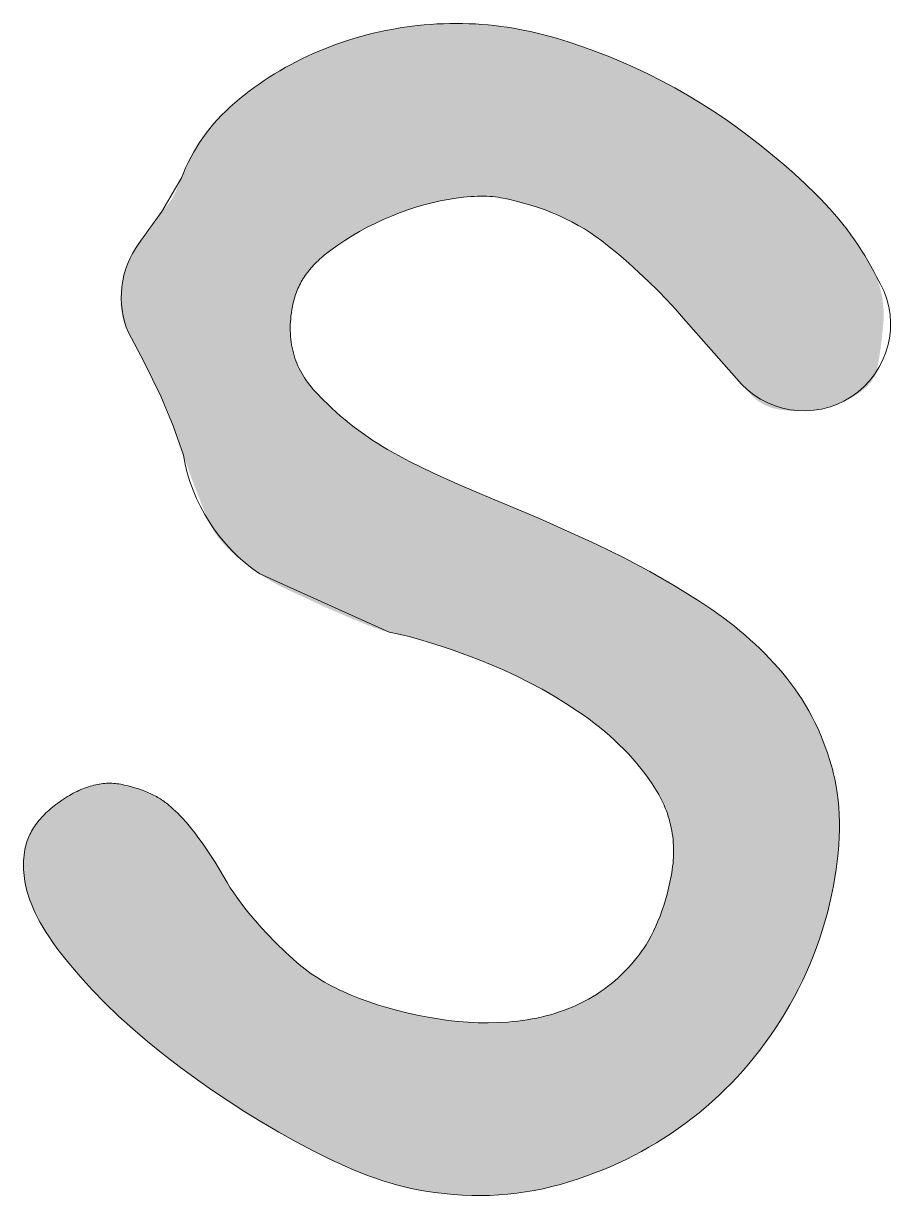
# Model space of a CAD drawing. Header units: millimetres. Extents: x 0 to 118, y 0 to 92.
# Drawn here: x 77.74 to 81.8, y 69.19 to 74.68 of the extents above; entities that cross this region are included whole.
import ezdxf

# ---------------------------------------------------------------- set-up
doc = ezdxf.new("R2010")
doc.units = ezdxf.units.MM
doc.header["$MEASUREMENT"] = 0
doc.layers.add('Default', color=178, linetype='Continuous', true_color=0x000000)

msp = doc.modelspace()

# ---------------------------------------------------------------- hatches: boundary and pattern name
at = {"layer": 'Default'}
msp.add_hatch(color=256, dxfattribs=at).paths.add_polyline_path([(81.2823, 70.0128), (81.2591, 69.9771), (81.2353, 69.9422), (81.2109, 69.9081), (81.1858, 69.8746), (81.1602, 69.8419), (81.1339, 69.81), (81.107, 69.7787), (81.0794, 69.7482), (81.0513, 69.7185), (81.0225, 69.6895), (80.9932, 69.6612), (80.9632, 69.6336), (80.9325, 69.6068), (80.9013, 69.5808), (80.8694, 69.5554), (80.837, 69.5309), (80.8039, 69.507), (80.7704, 69.484), (80.7364, 69.4617), (80.7019, 69.4403), (80.667, 69.4197), (80.6316, 69.3998), (80.5958, 69.3808), (80.5595, 69.3626), (80.5228, 69.3452), (80.4856, 69.3286), (80.4479, 69.3128), (80.4097, 69.2978), (80.3711, 69.2836), (80.3321, 69.2702), (80.2925, 69.2576), (80.2525, 69.2458), (80.2121, 69.235), (80.1715, 69.2255), (80.1306, 69.2172), (80.0895, 69.2101), (80.0481, 69.2043), (80.0065, 69.1997), (79.9647, 69.1963), (79.9226, 69.1942), (79.8803, 69.1934), (79.8378, 69.1938), (79.795, 69.1954), (79.752, 69.1982), (79.7087, 69.2023), (79.6652, 69.2076), (79.6214, 69.2142), (79.5774, 69.222), (79.5477, 69.228), (79.5172, 69.2352), (79.486, 69.2434), (79.4541, 69.2526), (79.4215, 69.2628), (79.3882, 69.2741), (79.3542, 69.2864), (79.3195, 69.2998), (79.2841, 69.3142), (79.248, 69.3297), (79.1736, 69.3638), (79.0965, 69.402), (79.0166, 69.4444), (78.9356, 69.4897), (78.8555, 69.5368), (78.7763, 69.5856), (78.698, 69.6361), (78.6206, 69.6884), (78.5441, 69.7424), (78.4686, 69.7981), (78.3939, 69.8556), (78.3212, 69.9142), (78.2518, 69.9735), (78.1855, 70.0337), (78.1224, 70.0945), (78.0625, 70.1561), (78.0058, 70.2185), (77.9787, 70.2499), (77.9523, 70.2815), (77.9268, 70.3133), (77.902, 70.3453), (77.8786, 70.3772), (77.8569, 70.4087), (77.8468, 70.4244), (77.8371, 70.4399), (77.8279, 70.4554), (77.8192, 70.4708), (77.8109, 70.4861), (77.8031, 70.5013), (77.7957, 70.5164), (77.7888, 70.5314), (77.7823, 70.5464), (77.7764, 70.5612), (77.7708, 70.576), (77.7658, 70.5907), (77.7612, 70.6052), (77.757, 70.6197), (77.7533, 70.6342), (77.7501, 70.6485), (77.7473, 70.6627), (77.745, 70.6769), (77.7432, 70.6909), (77.7418, 70.7049), (77.7409, 70.7188), (77.7404, 70.7326), (77.7404, 70.7463), (77.7409, 70.7599), (77.7418, 70.7735), (77.7432, 70.7869), (77.745, 70.8003), (77.7473, 70.8135), (77.749, 70.8216), (77.7509, 70.8296), (77.753, 70.8375), (77.7554, 70.8454), (77.758, 70.8532), (77.7608, 70.861), (77.7639, 70.8687), (77.7673, 70.8764), (77.7708, 70.884), (77.7746, 70.8915), (77.7787, 70.899), (77.783, 70.9064), (77.7875, 70.9138), (77.7923, 70.9211), (77.7973, 70.9284), (77.8025, 70.9356), (77.808, 70.9427), (77.8137, 70.9498), (77.8197, 70.9568), (77.8259, 70.9638), (77.8323, 70.9707), (77.839, 70.9776), (77.8459, 70.9844), (77.853, 70.9911), (77.8604, 70.9978), (77.8681, 71.0045), (77.8759, 71.011), (77.884, 71.0175), (77.8924, 71.024), (77.901, 71.0304), (77.9189, 71.043), (77.9372, 71.055), (77.9463, 71.0606), (77.9554, 71.066), (77.9644, 71.0712), (77.9734, 71.0761), (77.9824, 71.0808), (77.9913, 71.0852), (78.0002, 71.0894), (78.0091, 71.0933), (78.0179, 71.097), (78.0267, 71.1004), (78.0354, 71.1036), (78.0442, 71.1066), (78.0528, 71.1093), (78.0615, 71.1118), (78.0701, 71.1141), (78.0787, 71.116), (78.0872, 71.1178), (78.0958, 71.1193), (78.1042, 71.1206), (78.1127, 71.1216), (78.1211, 71.1224), (78.1295, 71.1229), (78.1378, 71.1232), (78.1461, 71.1232), (78.1544, 71.123), (78.1627, 71.1226), (78.1709, 71.1219), (78.1791, 71.1209), (78.1872, 71.1197), (78.1954, 71.1183), (78.2128, 71.1148), (78.2297, 71.1109), (78.2463, 71.1067), (78.2623, 71.1022), (78.278, 71.0973), (78.2931, 71.092), (78.3079, 71.0865), (78.3222, 71.0805), (78.336, 71.0742), (78.3494, 71.0676), (78.356, 71.0642), (78.3624, 71.0606), (78.3687, 71.057), (78.3749, 71.0533), (78.381, 71.0495), (78.3869, 71.0457), (78.3928, 71.0417), (78.3986, 71.0377), (78.4042, 71.0335), (78.4097, 71.0293), (78.4152, 71.025), (78.4205, 71.0206), (78.4309, 71.0116), (78.4414, 71.0022), (78.4517, 70.9926), (78.462, 70.9826), (78.4722, 70.9723), (78.4824, 70.9617), (78.5025, 70.9395), (78.5225, 70.9159), (78.5421, 70.8911), (78.5616, 70.865), (78.5808, 70.8377), (78.638, 70.7538), (78.6451, 70.7431), (78.6521, 70.7321), (78.6591, 70.7206), (78.666, 70.7088), (78.6795, 70.684), (78.6928, 70.6579), (78.7083, 70.6337), (78.7245, 70.6097), (78.7413, 70.5857), (78.7587, 70.5619), (78.7768, 70.5382), (78.7955, 70.5147), (78.8149, 70.4912), (78.8349, 70.4679), (78.8556, 70.4446), (78.8769, 70.4215), (78.9214, 70.3757), (78.9685, 70.3303), (79.0181, 70.2854), (79.031, 70.2743), (79.0443, 70.2634), (79.0581, 70.2527), (79.0722, 70.2422), (79.0868, 70.2319), (79.1017, 70.2218), (79.1171, 70.2119), (79.1329, 70.2021), (79.149, 70.1926), (79.1656, 70.1833), (79.1826, 70.1742), (79.2, 70.1653), (79.2178, 70.1565), (79.236, 70.148), (79.2737, 70.1315), (79.313, 70.1158), (79.3539, 70.1009), (79.3964, 70.0868), (79.4406, 70.0735), (79.4863, 70.061), (79.5338, 70.0492), (79.5828, 70.0383), (79.6335, 70.0281), (79.6804, 70.0199), (79.7273, 70.0133), (79.7741, 70.0081), (79.8208, 70.0046), (79.8675, 70.0025), (79.9141, 70.002), (79.9606, 70.0031), (80.0069, 70.0057), (80.03, 70.0076), (80.0528, 70.0099), (80.0754, 70.0128), (80.0978, 70.0161), (80.1198, 70.02), (80.1417, 70.0243), (80.1633, 70.029), (80.1846, 70.0343), (80.2057, 70.04), (80.2266, 70.0462), (80.2472, 70.0529), (80.2676, 70.0601), (80.2878, 70.0677), (80.3077, 70.0758), (80.3273, 70.0844), (80.3468, 70.0934), (80.3659, 70.1029), (80.3847, 70.113), (80.4032, 70.1236), (80.4213, 70.1348), (80.4391, 70.1465), (80.4566, 70.1588), (80.4737, 70.1715), (80.4906, 70.1849), (80.5071, 70.1987), (80.5233, 70.2131), (80.5391, 70.2281), (80.5547, 70.2435), (80.5699, 70.2595), (80.5848, 70.276), (80.5993, 70.2931), (80.6136, 70.3107), (80.6205, 70.3197), (80.6274, 70.329), (80.6341, 70.3384), (80.6406, 70.3479), (80.6471, 70.3577), (80.6534, 70.3676), (80.6656, 70.388), (80.6773, 70.4092), (80.6884, 70.431), (80.699, 70.4536), (80.7091, 70.4769), (80.7187, 70.5008), (80.7278, 70.5256), (80.7363, 70.551), (80.7443, 70.5772), (80.7517, 70.6041), (80.7586, 70.6317), (80.7651, 70.66), (80.7709, 70.689), (80.7736, 70.7037), (80.7759, 70.7183), (80.7778, 70.7328), (80.7794, 70.7473), (80.7806, 70.7616), (80.7815, 70.7759), (80.782, 70.7901), (80.7822, 70.8043), (80.7821, 70.8183), (80.7816, 70.8323), (80.7807, 70.8462), (80.7795, 70.86), (80.7779, 70.8738), (80.776, 70.8874), (80.7738, 70.901), (80.7712, 70.9145), (80.7682, 70.928), (80.7649, 70.9414), (80.7613, 70.9546), (80.7573, 70.9679), (80.7529, 70.981), (80.7483, 70.9941), (80.7432, 71.007), (80.7378, 71.02), (80.7321, 71.0328), (80.726, 71.0455), (80.7196, 71.0582), (80.7128, 71.0708), (80.7057, 71.0834), (80.6982, 71.0958), (80.6904, 71.1082), (80.6823, 71.1205), (80.6653, 71.1448), (80.6476, 71.1687), (80.6293, 71.1922), (80.6104, 71.2152), (80.5908, 71.2379), (80.5706, 71.2602), (80.5497, 71.2821), (80.5282, 71.3036), (80.5061, 71.3247), (80.4833, 71.3454), (80.4598, 71.3657), (80.4357, 71.3856), (80.411, 71.4051), (80.3856, 71.4243), (80.3596, 71.443), (80.3329, 71.4613), (80.2783, 71.4967), (80.2229, 71.5305), (80.1666, 71.5628), (80.1096, 71.5935), (80.0516, 71.6227), (79.9928, 71.6504), (79.9332, 71.6765), (79.8727, 71.701), (79.7548, 71.7449), (79.6991, 71.7639), (79.6455, 71.7809), (79.594, 71.7961), (79.5446, 71.8093), (79.4974, 71.8206), (79.4522, 71.8299), (79.4476, 71.8309), (79.4426, 71.832), (79.4372, 71.8334), (79.4314, 71.835), (79.4187, 71.8388), (79.4045, 71.8436), (79.3714, 71.8556), (79.3321, 71.8711), (79.2444, 71.9075), (79.1516, 71.9481), (78.9723, 72.0309), (78.933, 72.0505), (78.9153, 72.06), (78.8989, 72.0693), (78.8837, 72.0782), (78.8699, 72.087), (78.8573, 72.0955), (78.8515, 72.0997), (78.8461, 72.1038), (78.8235, 72.1188), (78.802, 72.1339), (78.7814, 72.149), (78.7619, 72.1642), (78.7434, 72.1795), (78.7259, 72.1948), (78.7094, 72.2101), (78.6939, 72.2255), (78.6865, 72.2332), (78.6794, 72.2409), (78.6726, 72.2487), (78.666, 72.2564), (78.6596, 72.2642), (78.6536, 72.272), (78.6477, 72.2798), (78.6421, 72.2876), (78.6368, 72.2954), (78.6317, 72.3032), (78.6269, 72.3111), (78.6223, 72.319), (78.618, 72.3268), (78.614, 72.3347), (78.6102, 72.3426), (78.6066, 72.3505), (78.5784, 72.4171), (78.5494, 72.4907), (78.5195, 72.5714), (78.4414, 72.7964), (78.4355, 72.8141), (78.4291, 72.8318), (78.4223, 72.8493), (78.4152, 72.8667), (78.4076, 72.8841), (78.3997, 72.9013), (78.3914, 72.9184), (78.3035, 73.0968), (78.2319, 73.2322), (78.2286, 73.2382), (78.2254, 73.2444), (78.2223, 73.2506), (78.2195, 73.2569), (78.2168, 73.2633), (78.2142, 73.2697), (78.2118, 73.2763), (78.2096, 73.283), (78.2075, 73.2897), (78.2056, 73.2965), (78.2038, 73.3035), (78.2022, 73.3105), (78.2008, 73.3176), (78.1995, 73.3248), (78.1984, 73.332), (78.1974, 73.3394), (78.1966, 73.3469), (78.196, 73.3544), (78.1955, 73.362), (78.1952, 73.3698), (78.195, 73.3776), (78.195, 73.3855), (78.1952, 73.3934), (78.1955, 73.4015), (78.196, 73.4097), (78.1967, 73.4179), (78.1975, 73.4263), (78.1984, 73.4347), (78.2008, 73.4518), (78.2039, 73.4693), (78.2068, 73.4837), (78.21, 73.4977), (78.2134, 73.5114), (78.2171, 73.5246), (78.221, 73.5373), (78.2251, 73.5497), (78.2296, 73.5616), (78.2343, 73.5731), (78.2392, 73.5842), (78.2418, 73.5895), (78.2444, 73.5948), (78.2471, 73.6), (78.2498, 73.605), (78.2526, 73.61), (78.2555, 73.6148), (78.2585, 73.6195), (78.2615, 73.6241), (78.2645, 73.6286), (78.2677, 73.633), (78.2709, 73.6373), (78.2742, 73.6415), (78.2775, 73.6456), (78.2809, 73.6495), (78.2945, 73.6656), (78.308, 73.6825), (78.3216, 73.7001), (78.3351, 73.7185), (78.3485, 73.7376), (78.3619, 73.7576), (78.3753, 73.7783), (78.3886, 73.7998), (78.396, 73.8076), (78.403, 73.8153), (78.4096, 73.8232), (78.4159, 73.8311), (78.4189, 73.8351), (78.4218, 73.8391), (78.4247, 73.8432), (78.4274, 73.8472), (78.43, 73.8513), (78.4325, 73.8554), (78.4349, 73.8595), (78.4373, 73.8637), (78.4419, 73.8723), (78.4467, 73.8816), (78.4568, 73.9025), (78.4676, 73.9264), (78.4789, 73.9533), (78.4887, 73.9787), (78.4993, 74.0037), (78.5107, 74.0283), (78.5228, 74.0524), (78.5358, 74.076), (78.5495, 74.0993), (78.5639, 74.1221), (78.5792, 74.1444), (78.5952, 74.1664), (78.612, 74.1879), (78.6296, 74.209), (78.648, 74.2296), (78.6671, 74.2498), (78.687, 74.2696), (78.7077, 74.2889), (78.7291, 74.3078), (78.7511, 74.3263), (78.7735, 74.3443), (78.7962, 74.3619), (78.8192, 74.3791), (78.8426, 74.3958), (78.8663, 74.412), (78.8904, 74.4278), (78.9148, 74.4431), (78.9396, 74.458), (78.9647, 74.4725), (78.9901, 74.4865), (79.0159, 74.5001), (79.0421, 74.5132), (79.0686, 74.5259), (79.0954, 74.5381), (79.1226, 74.55), (79.15, 74.5613), (79.1777, 74.572), (79.2055, 74.5823), (79.2335, 74.5921), (79.2617, 74.6013), (79.2901, 74.6101), (79.3186, 74.6183), (79.3474, 74.626), (79.3763, 74.6332), (79.4055, 74.6399), (79.4348, 74.6461), (79.4643, 74.6517), (79.494, 74.6569), (79.5239, 74.6616), (79.5843, 74.6693), (79.6146, 74.6724), (79.6448, 74.675), (79.675, 74.6769), (79.7051, 74.6783), (79.7352, 74.6792), (79.7652, 74.6795), (79.7952, 74.6792), (79.8251, 74.6783), (79.8549, 74.6769), (79.8847, 74.675), (79.9144, 74.6725), (79.9441, 74.6694), (79.9737, 74.6658), (80.0033, 74.6616), (80.0328, 74.6568), (80.0622, 74.6515), (80.1185, 74.6398), (80.1758, 74.626), (80.234, 74.6101), (80.2932, 74.5922), (80.3533, 74.5722), (80.4143, 74.5501), (80.4763, 74.526), (80.5392, 74.4998), (80.6022, 74.4717), (80.6645, 74.442), (80.7262, 74.4107), (80.7872, 74.3779), (80.8475, 74.3435), (80.9071, 74.3075), (80.966, 74.2699), (81.0243, 74.2308), (81.0816, 74.1904), (81.1375, 74.149), (81.1921, 74.1068), (81.2454, 74.0637), (81.2974, 74.0197), (81.3481, 73.9748), (81.3975, 73.929), (81.4455, 73.8824), (81.4689, 73.8588), (81.4915, 73.8351), (81.5133, 73.8113), (81.5345, 73.7874), (81.5549, 73.7634), (81.5745, 73.7393), (81.5935, 73.7151), (81.6117, 73.6908), (81.6291, 73.6664), (81.6459, 73.6419), (81.6619, 73.6173), (81.6772, 73.5926), (81.6917, 73.5678), (81.7056, 73.5429), (81.7187, 73.518), (81.731, 73.4929), (81.736, 73.4797), (81.7405, 73.4665), (81.7446, 73.4532), (81.7484, 73.44), (81.7518, 73.4267), (81.7548, 73.4134), (81.7574, 73.4001), (81.7596, 73.3868), (81.7614, 73.3735), (81.7629, 73.3601), (81.764, 73.3467), (81.7647, 73.3333), (81.765, 73.3199), (81.7649, 73.3065), (81.7645, 73.293), (81.7637, 73.2795), (81.7587, 73.2255), (81.7523, 73.1719), (81.7445, 73.1186), (81.7352, 73.0656), (81.7346, 73.0626), (81.7339, 73.0597), (81.7332, 73.0568), (81.7324, 73.0539), (81.7316, 73.051), (81.7307, 73.0481), (81.7297, 73.0453), (81.7287, 73.0424), (81.7276, 73.0396), (81.7264, 73.0368), (81.7252, 73.034), (81.7239, 73.0312), (81.7226, 73.0284), (81.7212, 73.0257), (81.7197, 73.023), (81.7182, 73.0202), (81.7166, 73.0175), (81.7149, 73.0149), (81.7132, 73.0122), (81.7114, 73.0095), (81.7096, 73.0069), (81.7077, 73.0043), (81.7057, 73.0017), (81.7037, 72.9991), (81.6994, 72.9939), (81.6949, 72.9888), (81.6902, 72.9838), (81.6852, 72.9789), (81.6799, 72.974), (81.6744, 72.9691), (81.6686, 72.9644), (81.6626, 72.9596), (81.6564, 72.955), (81.6498, 72.9504), (81.6431, 72.9459), (81.6361, 72.9414), (81.6288, 72.937), (81.6213, 72.9326), (81.6135, 72.9283), (81.6055, 72.9241), (81.5973, 72.9199), (81.5888, 72.9158), (81.571, 72.9077), (81.5618, 72.9038), (81.5526, 72.9001), (81.5434, 72.8966), (81.5341, 72.8933), (81.5248, 72.8902), (81.5155, 72.8872), (81.5061, 72.8844), (81.4967, 72.8819), (81.4873, 72.8795), (81.4778, 72.8772), (81.4683, 72.8752), (81.4587, 72.8734), (81.4491, 72.8717), (81.4395, 72.8703), (81.4298, 72.869), (81.4201, 72.8679), (81.4104, 72.867), (81.4006, 72.8662), (81.3908, 72.8657), (81.381, 72.8653), (81.3711, 72.8652), (81.3612, 72.8652), (81.3512, 72.8654), (81.3412, 72.8658), (81.3312, 72.8663), (81.3212, 72.8671), (81.3111, 72.868), (81.301, 72.8692), (81.2806, 72.872), (81.2601, 72.8755), (81.2571, 72.8762), (81.254, 72.8769), (81.2507, 72.8777), (81.2473, 72.8787), (81.2438, 72.8798), (81.2402, 72.881), (81.2365, 72.8823), (81.2327, 72.8838), (81.2247, 72.887), (81.2162, 72.8908), (81.2072, 72.895), (81.1953, 72.9009), (81.1927, 72.9023), (81.1902, 72.9038), (81.1876, 72.9053), (81.185, 72.907), (81.1823, 72.9088), (81.1796, 72.9107), (81.1768, 72.9126), (81.1712, 72.9169), (81.1655, 72.9216), (81.1595, 72.9267), (81.1535, 72.9322), (81.1473, 72.9382), (81.1409, 72.9446), (81.1343, 72.9513), (81.1277, 72.9585), (81.1138, 72.9742), (81.0993, 72.9915), (80.8287, 73.299), (80.7904, 73.3425), (80.7504, 73.3858), (80.7086, 73.4289), (80.6651, 73.4718), (80.6198, 73.5144), (80.5727, 73.5568), (80.5239, 73.5989), (80.4732, 73.6408), (80.4472, 73.6612), (80.4204, 73.6808), (80.3929, 73.6995), (80.3648, 73.7174), (80.336, 73.7343), (80.3064, 73.7505), (80.2762, 73.7657), (80.2453, 73.7801), (80.2137, 73.7936), (80.1814, 73.8063), (80.1484, 73.8181), (80.1148, 73.829), (80.0804, 73.839), (80.0454, 73.8482), (80.0097, 73.8565), (79.9733, 73.8639), (79.9613, 73.866), (79.9489, 73.8677), (79.936, 73.8691), (79.9226, 73.8701), (79.9089, 73.8708), (79.8947, 73.8712), (79.88, 73.8712), (79.8649, 73.8708), (79.8494, 73.8701), (79.8334, 73.8691), (79.8169, 73.8677), (79.8, 73.866), (79.7649, 73.8615), (79.728, 73.8556), (79.6901, 73.8485), (79.6522, 73.84), (79.6142, 73.8302), (79.5762, 73.8191), (79.5381, 73.8066), (79.4999, 73.7929), (79.4617, 73.7778), (79.4235, 73.7614), (79.3857, 73.7437), (79.3488, 73.7252), (79.3129, 73.7057), (79.2779, 73.6853), (79.2439, 73.6639), (79.211, 73.6417), (79.1789, 73.6184), (79.1479, 73.5942), (79.1404, 73.588), (79.133, 73.5817), (79.1258, 73.5754), (79.1188, 73.5689), (79.112, 73.5624), (79.1054, 73.5557), (79.0989, 73.549), (79.0927, 73.5422), (79.0866, 73.5354), (79.0808, 73.5284), (79.0751, 73.5214), (79.0696, 73.5143), (79.0643, 73.5071), (79.0591, 73.4998), (79.0542, 73.4924), (79.0494, 73.485), (79.0449, 73.4774), (79.0405, 73.4698), (79.0363, 73.4621), (79.0323, 73.4543), (79.0285, 73.4465), (79.0249, 73.4385), (79.0214, 73.4305), (79.0182, 73.4224), (79.0151, 73.4142), (79.0122, 73.4059), (79.0095, 73.3976), (79.007, 73.3891), (79.0047, 73.3806), (79.0025, 73.372), (79.0006, 73.3633), (78.9988, 73.3545), (78.9962, 73.3399), (78.994, 73.3254), (78.9921, 73.311), (78.9907, 73.2968), (78.9896, 73.2827), (78.9889, 73.2688), (78.9886, 73.255), (78.9887, 73.2414), (78.9891, 73.2279), (78.99, 73.2145), (78.9912, 73.2013), (78.9928, 73.1882), (78.9948, 73.1753), (78.9972, 73.1625), (79, 73.1498), (79.0032, 73.1373), (79.0067, 73.1249), (79.0106, 73.1127), (79.0149, 73.1006), (79.0196, 73.0887), (79.0247, 73.0769), (79.0301, 73.0652), (79.036, 73.0537), (79.0422, 73.0423), (79.0488, 73.0311), (79.0558, 73.02), (79.0632, 73.009), (79.0709, 72.9982), (79.0791, 72.9876), (79.0876, 72.977), (79.0965, 72.9667), (79.1058, 72.9564), (79.1442, 72.9165), (79.1639, 72.8971), (79.1838, 72.8782), (79.204, 72.8597), (79.2245, 72.8417), (79.2452, 72.8241), (79.2662, 72.8069), (79.2875, 72.7902), (79.3091, 72.7738), (79.3309, 72.7579), (79.353, 72.7424), (79.3754, 72.7274), (79.398, 72.7128), (79.421, 72.6986), (79.4442, 72.6848), (79.4946, 72.6571), (79.5469, 72.6297), (79.6565, 72.5757), (79.7733, 72.5227), (79.8971, 72.4706), (80.1553, 72.362), (80.4206, 72.2429), (80.5473, 72.1803), (80.6703, 72.1146), (80.7898, 72.0458), (80.9057, 71.9739), (80.9616, 71.9364), (81.0154, 71.8977), (81.0415, 71.8779), (81.067, 71.8577), (81.092, 71.8372), (81.1165, 71.8164), (81.1404, 71.7952), (81.1638, 71.7738), (81.1866, 71.752), (81.209, 71.7299), (81.2307, 71.7074), (81.2519, 71.6847), (81.2726, 71.6616), (81.2928, 71.6382), (81.3123, 71.6144), (81.3311, 71.5901), (81.3492, 71.5654), (81.3666, 71.5403), (81.3834, 71.5147), (81.3994, 71.4887), (81.4147, 71.4622), (81.4293, 71.4353), (81.4432, 71.408), (81.4565, 71.3803), (81.469, 71.3521), (81.4809, 71.3235), (81.492, 71.2944), (81.5025, 71.2649), (81.5122, 71.2349), (81.5213, 71.2045), (81.5255, 71.1892), (81.5294, 71.1737), (81.5365, 71.1422), (81.5426, 71.1102), (81.5477, 71.0776), (81.5518, 71.0444), (81.5549, 71.0107), (81.557, 70.9764), (81.558, 70.9416), (81.5581, 70.9062), (81.5571, 70.8702), (81.5551, 70.8336), (81.5521, 70.7965), (81.5481, 70.7588), (81.5431, 70.7205), (81.5371, 70.6817), (81.5301, 70.6423), (81.5215, 70.5998), (81.512, 70.5578), (81.5015, 70.5162), (81.4902, 70.4749), (81.4779, 70.4342), (81.4647, 70.3938), (81.4506, 70.3538), (81.4356, 70.3143), (81.4196, 70.2751), (81.4028, 70.2364), (81.385, 70.1981), (81.3663, 70.1602), (81.3467, 70.1227), (81.3261, 70.0857), (81.3047, 70.049)], flags=0)

# ---------------------------------------------------------------- linework, layer by layer
at = {"layer": 'Default', "color": 178, "lineweight": 0, "true_color": 0x000000}
msp.add_lwpolyline([(81.2823, 70.0128), (81.2591, 69.9771), (81.2353, 69.9422), (81.2109, 69.9081), (81.1858, 69.8746), (81.1602, 69.8419), (81.1339, 69.81), (81.107, 69.7787), (81.0794, 69.7482), (81.0513, 69.7185), (81.0225, 69.6895), (80.9932, 69.6612), (80.9632, 69.6336), (80.9325, 69.6068), (80.9013, 69.5808), (80.8694, 69.5554), (80.837, 69.5309), (80.8039, 69.507), (80.7704, 69.484), (80.7364, 69.4617), (80.7019, 69.4403), (80.667, 69.4197), (80.6316, 69.3998), (80.5958, 69.3808), (80.5595, 69.3626), (80.5228, 69.3452), (80.4856, 69.3286), (80.4479, 69.3128), (80.4097, 69.2978), (80.3711, 69.2836), (80.3321, 69.2702), (80.2925, 69.2576), (80.2525, 69.2458), (80.2121, 69.235), (80.1715, 69.2255), (80.1306, 69.2172), (80.0895, 69.2101), (80.0481, 69.2043), (80.0065, 69.1997), (79.9647, 69.1963), (79.9226, 69.1942), (79.8803, 69.1934), (79.8378, 69.1938), (79.795, 69.1954), (79.752, 69.1982), (79.7087, 69.2023), (79.6652, 69.2076), (79.6214, 69.2142), (79.5774, 69.222), (79.5477, 69.228), (79.5172, 69.2352), (79.486, 69.2434), (79.4541, 69.2526), (79.4215, 69.2628), (79.3882, 69.2741), (79.3542, 69.2864), (79.3195, 69.2998), (79.2841, 69.3142), (79.248, 69.3297), (79.1736, 69.3638), (79.0965, 69.402), (79.0166, 69.4444), (78.9356, 69.4897), (78.8555, 69.5368), (78.7763, 69.5856), (78.698, 69.6361), (78.6206, 69.6884), (78.5441, 69.7424), (78.4686, 69.7981), (78.3939, 69.8556), (78.3212, 69.9142), (78.2518, 69.9735), (78.1855, 70.0337), (78.1224, 70.0945), (78.0625, 70.1561), (78.0058, 70.2185), (77.9787, 70.2499), (77.9523, 70.2815), (77.9268, 70.3133), (77.902, 70.3453), (77.8786, 70.3772), (77.8569, 70.4087), (77.8468, 70.4244), (77.8371, 70.4399), (77.8279, 70.4554), (77.8192, 70.4708), (77.8109, 70.4861), (77.8031, 70.5013), (77.7957, 70.5164), (77.7888, 70.5314), (77.7823, 70.5464), (77.7764, 70.5612), (77.7708, 70.576), (77.7658, 70.5907), (77.7612, 70.6052), (77.757, 70.6197), (77.7533, 70.6342), (77.7501, 70.6485), (77.7473, 70.6627), (77.745, 70.6769), (77.7432, 70.6909), (77.7418, 70.7049), (77.7409, 70.7188), (77.7404, 70.7326), (77.7404, 70.7463), (77.7409, 70.7599), (77.7418, 70.7735), (77.7432, 70.7869), (77.745, 70.8003), (77.7473, 70.8135), (77.749, 70.8216), (77.7509, 70.8296), (77.753, 70.8375), (77.7554, 70.8454), (77.758, 70.8532), (77.7608, 70.861), (77.7639, 70.8687), (77.7673, 70.8764), (77.7708, 70.884), (77.7746, 70.8915), (77.7787, 70.899), (77.783, 70.9064), (77.7875, 70.9138), (77.7923, 70.9211), (77.7973, 70.9284), (77.8025, 70.9356), (77.808, 70.9427), (77.8137, 70.9498), (77.8197, 70.9568), (77.8259, 70.9638), (77.8323, 70.9707), (77.839, 70.9776), (77.8459, 70.9844), (77.853, 70.9911), (77.8604, 70.9978), (77.8681, 71.0045), (77.8759, 71.011), (77.884, 71.0175), (77.8924, 71.024), (77.901, 71.0304), (77.9189, 71.043), (77.9372, 71.055), (77.9463, 71.0606), (77.9554, 71.066), (77.9644, 71.0712), (77.9734, 71.0761), (77.9824, 71.0808), (77.9913, 71.0852), (78.0002, 71.0894), (78.0091, 71.0933), (78.0179, 71.097), (78.0267, 71.1004), (78.0354, 71.1036), (78.0442, 71.1066), (78.0528, 71.1093), (78.0615, 71.1118), (78.0701, 71.1141), (78.0787, 71.116), (78.0872, 71.1178), (78.0958, 71.1193), (78.1042, 71.1206), (78.1127, 71.1216), (78.1211, 71.1224), (78.1295, 71.1229), (78.1378, 71.1232), (78.1461, 71.1232), (78.1544, 71.123), (78.1627, 71.1226), (78.1709, 71.1219), (78.1791, 71.1209), (78.1872, 71.1197), (78.1954, 71.1183), (78.2128, 71.1148), (78.2297, 71.1109), (78.2463, 71.1067), (78.2623, 71.1022), (78.278, 71.0973), (78.2931, 71.092), (78.3079, 71.0865), (78.3222, 71.0805), (78.336, 71.0742), (78.3494, 71.0676), (78.356, 71.0642), (78.3624, 71.0606), (78.3687, 71.057), (78.3749, 71.0533), (78.381, 71.0495), (78.3869, 71.0457), (78.3928, 71.0417), (78.3986, 71.0377), (78.4042, 71.0335), (78.4097, 71.0293), (78.4152, 71.025), (78.4205, 71.0206), (78.4309, 71.0116), (78.4414, 71.0022), (78.4517, 70.9926), (78.462, 70.9826), (78.4722, 70.9723), (78.4824, 70.9617), (78.5025, 70.9395), (78.5225, 70.9159), (78.5421, 70.8911), (78.5616, 70.865), (78.5808, 70.8377), (78.638, 70.7538), (78.6928, 70.6579), (78.7083, 70.6337), (78.7245, 70.6097), (78.7413, 70.5857), (78.7587, 70.5619), (78.7768, 70.5382), (78.7955, 70.5147), (78.8149, 70.4912), (78.8349, 70.4679), (78.8556, 70.4446), (78.8769, 70.4215), (78.9214, 70.3757), (78.9685, 70.3303), (79.0181, 70.2854), (79.031, 70.2743), (79.0443, 70.2634), (79.0581, 70.2527), (79.0722, 70.2422), (79.0868, 70.2319), (79.1017, 70.2218), (79.1171, 70.2119), (79.1329, 70.2021), (79.149, 70.1926), (79.1656, 70.1833), (79.1826, 70.1742), (79.2, 70.1653), (79.2178, 70.1565), (79.236, 70.148), (79.2737, 70.1315), (79.313, 70.1158), (79.3539, 70.1009), (79.3964, 70.0868), (79.4406, 70.0735), (79.4863, 70.061), (79.5338, 70.0492), (79.5828, 70.0383), (79.6335, 70.0281), (79.6804, 70.0199), (79.7273, 70.0133), (79.7741, 70.0081), (79.8208, 70.0046), (79.8675, 70.0025), (79.9141, 70.002), (79.9606, 70.0031), (80.0069, 70.0057), (80.03, 70.0076), (80.0528, 70.0099), (80.0754, 70.0128), (80.0978, 70.0161), (80.1198, 70.02), (80.1417, 70.0243), (80.1633, 70.029), (80.1846, 70.0343), (80.2057, 70.04), (80.2266, 70.0462), (80.2472, 70.0529), (80.2676, 70.0601), (80.2878, 70.0677), (80.3077, 70.0758), (80.3273, 70.0844), (80.3468, 70.0934), (80.3659, 70.1029), (80.3847, 70.113), (80.4032, 70.1236), (80.4213, 70.1348), (80.4391, 70.1465), (80.4566, 70.1588), (80.4737, 70.1715), (80.4906, 70.1849), (80.5071, 70.1987), (80.5233, 70.2131), (80.5391, 70.2281), (80.5547, 70.2435), (80.5699, 70.2595), (80.5848, 70.276), (80.5993, 70.2931), (80.6136, 70.3107), (80.6205, 70.3197), (80.6274, 70.329), (80.6341, 70.3384), (80.6406, 70.3479), (80.6471, 70.3577), (80.6534, 70.3676), (80.6656, 70.388), (80.6773, 70.4092), (80.6884, 70.431), (80.699, 70.4536), (80.7091, 70.4769), (80.7187, 70.5008), (80.7278, 70.5256), (80.7363, 70.551), (80.7443, 70.5772), (80.7517, 70.6041), (80.7586, 70.6317), (80.7651, 70.66), (80.7709, 70.689), (80.7736, 70.7037), (80.7759, 70.7183), (80.7778, 70.7328), (80.7794, 70.7473), (80.7806, 70.7616), (80.7815, 70.7759), (80.782, 70.7901), (80.7822, 70.8043), (80.7821, 70.8183), (80.7816, 70.8323), (80.7807, 70.8462), (80.7795, 70.86), (80.7779, 70.8738), (80.776, 70.8874), (80.7738, 70.901), (80.7712, 70.9145), (80.7682, 70.928), (80.7649, 70.9414), (80.7613, 70.9546), (80.7573, 70.9679), (80.7529, 70.981), (80.7483, 70.9941), (80.7432, 71.007), (80.7378, 71.02), (80.7321, 71.0328), (80.726, 71.0455), (80.7196, 71.0582), (80.7128, 71.0708), (80.7057, 71.0834), (80.6982, 71.0958), (80.6904, 71.1082), (80.6823, 71.1205), (80.6653, 71.1448), (80.6476, 71.1687), (80.6293, 71.1922), (80.6104, 71.2152), (80.5908, 71.2379), (80.5706, 71.2602), (80.5497, 71.2821), (80.5282, 71.3036), (80.5061, 71.3247), (80.4833, 71.3454), (80.4598, 71.3657), (80.4357, 71.3856), (80.411, 71.4051), (80.3856, 71.4243), (80.3596, 71.443), (80.3329, 71.4613), (80.2783, 71.4967), (80.2229, 71.5305), (80.1666, 71.5628), (80.1096, 71.5935), (80.0516, 71.6227), (79.9928, 71.6504), (79.9332, 71.6765), (79.8727, 71.701), (79.7548, 71.7449), (79.6991, 71.7639), (79.6455, 71.7809), (79.594, 71.7961), (79.5446, 71.8093), (79.4974, 71.8206), (79.4522, 71.8299), (78.8461, 72.1038, -0.20556), (78.4887, 72.6592), (78.4414, 72.7964), (78.3827, 72.9355), (78.3035, 73.0968), (78.2319, 73.2322, -0.266681), (78.2809, 73.6495), (78.3886, 73.7998), (78.4789, 73.9533), (78.4887, 73.9787), (78.4993, 74.0037), (78.5107, 74.0283), (78.5228, 74.0524), (78.5358, 74.076), (78.5495, 74.0993), (78.5639, 74.1221), (78.5792, 74.1444), (78.5952, 74.1664), (78.612, 74.1879), (78.6296, 74.209), (78.648, 74.2296), (78.6671, 74.2498), (78.687, 74.2696), (78.7077, 74.2889), (78.7291, 74.3078), (78.7511, 74.3263), (78.7735, 74.3443), (78.7962, 74.3619), (78.8192, 74.3791), (78.8426, 74.3958), (78.8663, 74.412), (78.8904, 74.4278), (78.9148, 74.4431), (78.9396, 74.458), (78.9647, 74.4725), (78.9901, 74.4865), (79.0159, 74.5001), (79.0421, 74.5132), (79.0686, 74.5259), (79.0954, 74.5381), (79.1226, 74.55), (79.15, 74.5613), (79.1777, 74.572), (79.2055, 74.5823), (79.2335, 74.5921), (79.2617, 74.6013), (79.2901, 74.6101), (79.3186, 74.6183), (79.3474, 74.626), (79.3763, 74.6332), (79.4055, 74.6399), (79.4348, 74.6461), (79.4643, 74.6517), (79.494, 74.6569), (79.5239, 74.6616), (79.5843, 74.6693), (79.6146, 74.6724), (79.6448, 74.675), (79.675, 74.6769), (79.7051, 74.6783), (79.7352, 74.6792), (79.7652, 74.6795), (79.7952, 74.6792), (79.8251, 74.6783), (79.8549, 74.6769), (79.8847, 74.675), (79.9144, 74.6725), (79.9441, 74.6694), (79.9737, 74.6658), (80.0033, 74.6616), (80.0328, 74.6568), (80.0622, 74.6515), (80.1185, 74.6398), (80.1758, 74.626), (80.234, 74.6101), (80.2932, 74.5922), (80.3533, 74.5722), (80.4143, 74.5501), (80.4763, 74.526), (80.5392, 74.4998), (80.6022, 74.4717), (80.6645, 74.442), (80.7262, 74.4107), (80.7872, 74.3779), (80.8475, 74.3435), (80.9071, 74.3075), (80.966, 74.2699), (81.0243, 74.2308), (81.0816, 74.1904), (81.1375, 74.149), (81.1921, 74.1068), (81.2454, 74.0637), (81.2974, 74.0197), (81.3481, 73.9748), (81.3975, 73.929), (81.4455, 73.8824), (81.4689, 73.8588), (81.4915, 73.8351), (81.5133, 73.8113), (81.5345, 73.7874), (81.5549, 73.7634), (81.5745, 73.7393), (81.5935, 73.7151), (81.6117, 73.6908), (81.6291, 73.6664), (81.6459, 73.6419), (81.6619, 73.6173), (81.6772, 73.5926), (81.6917, 73.5678), (81.7056, 73.5429), (81.7187, 73.518), (81.731, 73.4929, -0.912774), (81.0993, 72.9915), (80.8287, 73.299), (80.7904, 73.3425), (80.7504, 73.3858), (80.7086, 73.4289), (80.6651, 73.4718), (80.6198, 73.5144), (80.5727, 73.5568), (80.5239, 73.5989), (80.4732, 73.6408), (80.4472, 73.6612), (80.4204, 73.6808), (80.3929, 73.6995), (80.3648, 73.7174), (80.336, 73.7343), (80.3064, 73.7505), (80.2762, 73.7657), (80.2453, 73.7801), (80.2137, 73.7936), (80.1814, 73.8063), (80.1484, 73.8181), (80.1148, 73.829), (80.0804, 73.839), (80.0454, 73.8482), (80.0097, 73.8565), (79.9733, 73.8639), (79.9613, 73.866), (79.9489, 73.8677), (79.936, 73.8691), (79.9226, 73.8701), (79.9089, 73.8708), (79.8947, 73.8712), (79.88, 73.8712), (79.8649, 73.8708), (79.8494, 73.8701), (79.8334, 73.8691), (79.8169, 73.8677), (79.8, 73.866), (79.7649, 73.8615), (79.728, 73.8556), (79.6901, 73.8485), (79.6522, 73.84), (79.6142, 73.8302), (79.5762, 73.8191), (79.5381, 73.8066), (79.4999, 73.7929), (79.4617, 73.7778), (79.4235, 73.7614), (79.3857, 73.7437), (79.3488, 73.7252), (79.3129, 73.7057), (79.2779, 73.6853), (79.2439, 73.6639), (79.211, 73.6417), (79.1789, 73.6184), (79.1479, 73.5942), (79.1404, 73.588), (79.133, 73.5817), (79.1258, 73.5754), (79.1188, 73.5689), (79.112, 73.5624), (79.1054, 73.5557), (79.0989, 73.549), (79.0927, 73.5422), (79.0866, 73.5354), (79.0808, 73.5284), (79.0751, 73.5214), (79.0696, 73.5143), (79.0643, 73.5071), (79.0591, 73.4998), (79.0542, 73.4924), (79.0494, 73.485), (79.0449, 73.4774), (79.0405, 73.4698), (79.0363, 73.4621), (79.0323, 73.4543), (79.0285, 73.4465), (79.0249, 73.4385), (79.0214, 73.4305), (79.0182, 73.4224), (79.0151, 73.4142), (79.0122, 73.4059), (79.0095, 73.3976), (79.007, 73.3891), (79.0047, 73.3806), (79.0025, 73.372), (79.0006, 73.3633), (78.9988, 73.3545), (78.9962, 73.3399), (78.994, 73.3254), (78.9921, 73.311), (78.9907, 73.2968), (78.9896, 73.2827), (78.9889, 73.2688), (78.9886, 73.255), (78.9887, 73.2414), (78.9891, 73.2279), (78.99, 73.2145), (78.9912, 73.2013), (78.9928, 73.1882), (78.9948, 73.1753), (78.9972, 73.1625), (79, 73.1498), (79.0032, 73.1373), (79.0067, 73.1249), (79.0106, 73.1127), (79.0149, 73.1006), (79.0196, 73.0887), (79.0247, 73.0769), (79.0301, 73.0652), (79.036, 73.0537), (79.0422, 73.0423), (79.0488, 73.0311), (79.0558, 73.02), (79.0632, 73.009), (79.0709, 72.9982), (79.0791, 72.9876), (79.0876, 72.977), (79.0965, 72.9667), (79.1058, 72.9564), (79.1442, 72.9165), (79.1639, 72.8971), (79.1838, 72.8782), (79.204, 72.8597), (79.2245, 72.8417), (79.2452, 72.8241), (79.2662, 72.8069), (79.2875, 72.7902), (79.3091, 72.7738), (79.3309, 72.7579), (79.353, 72.7424), (79.3754, 72.7274), (79.398, 72.7128), (79.421, 72.6986), (79.4442, 72.6848), (79.4946, 72.6571), (79.5469, 72.6297), (79.6565, 72.5757), (79.7733, 72.5227), (79.8971, 72.4706), (80.1553, 72.362), (80.4206, 72.2429), (80.5473, 72.1803), (80.6703, 72.1146), (80.7898, 72.0458), (80.9057, 71.9739), (80.9616, 71.9364), (81.0154, 71.8977), (81.0415, 71.8779), (81.067, 71.8577), (81.092, 71.8372), (81.1165, 71.8164), (81.1404, 71.7952), (81.1638, 71.7738), (81.1866, 71.752), (81.209, 71.7299), (81.2307, 71.7074), (81.2519, 71.6847), (81.2726, 71.6616), (81.2928, 71.6382), (81.3123, 71.6144), (81.3311, 71.5901), (81.3492, 71.5654), (81.3666, 71.5403), (81.3834, 71.5147), (81.3994, 71.4887), (81.4147, 71.4622), (81.4293, 71.4353), (81.4432, 71.408), (81.4565, 71.3803), (81.469, 71.3521), (81.4809, 71.3235), (81.492, 71.2944), (81.5025, 71.2649), (81.5122, 71.2349), (81.5213, 71.2045), (81.5255, 71.1892), (81.5294, 71.1737), (81.5365, 71.1422), (81.5426, 71.1102), (81.5477, 71.0776), (81.5518, 71.0444), (81.5549, 71.0107), (81.557, 70.9764), (81.558, 70.9416), (81.5581, 70.9062), (81.5571, 70.8702), (81.5551, 70.8336), (81.5521, 70.7965), (81.5481, 70.7588), (81.5431, 70.7205), (81.5371, 70.6817), (81.5301, 70.6423), (81.5215, 70.5998), (81.512, 70.5578), (81.5015, 70.5162), (81.4902, 70.4749), (81.4779, 70.4342), (81.4647, 70.3938), (81.4506, 70.3538), (81.4356, 70.3143), (81.4196, 70.2751), (81.4028, 70.2364), (81.385, 70.1981), (81.3663, 70.1602), (81.3467, 70.1227), (81.3261, 70.0857), (81.3047, 70.049)], format="xyb", close=True, dxfattribs=at)

doc.saveas('drawing.dxf')
